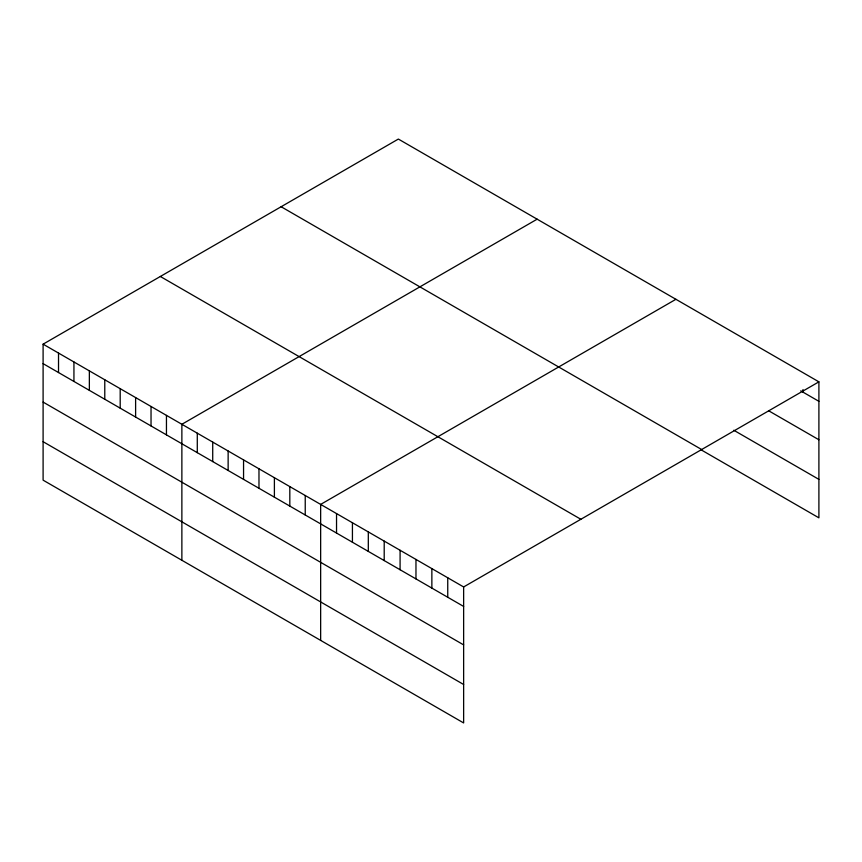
<?xml version="1.0" encoding="UTF-8"?>
<svg xmlns="http://www.w3.org/2000/svg" width="862" height="862" viewBox="0 0 862 862"><rect width="100%" height="100%" fill="white"/><g stroke="black" fill="none" stroke-linecap="round" stroke-linejoin="round"><path stroke-width="1.29" d="M43.1 344.164L463.637 586.957L463.637 722.938L43.1 480.156L43.1 344.164L398.363 139.062L818.9 381.844L818.9 517.836L700.881 449.695M537.145 219.174L181.871 424.287L181.871 560.268M675.916 299.297L320.653 504.41L320.653 640.391M463.637 586.957L818.9 381.844M800.744 390.842L818.9 401.326M768.969 410.948L818.9 439.771M733.788 430.246L818.9 479.38M281.131 206.74L701.657 449.533M160.343 276.486L580.869 519.28M43.1 363.645L463.637 606.439M43.1 402.091L463.637 644.884M43.1 441.7L463.637 684.493M803.018 389.549L803.018 392.145M447.744 577.788L447.744 597.258M431.862 568.618L431.862 588.089M415.969 559.449L415.969 578.919M400.087 550.268L400.087 569.75M384.204 541.099L384.204 560.569M368.311 531.929L368.311 551.4M352.429 522.76L352.429 542.23M336.536 513.58L336.536 533.061M305.234 495.51L305.234 514.98M289.815 486.61L289.815 506.08M274.396 477.71L274.396 497.18M258.977 468.799L258.977 488.269M243.558 459.899L243.558 479.369M228.139 450.998L228.139 470.469M212.72 442.098L212.72 461.569M197.29 433.187L197.29 452.669M166.452 415.387L166.452 434.857M151.033 406.487L151.033 425.957M135.614 397.587L135.614 417.057M120.195 388.676L120.195 408.157M104.776 379.776L104.776 399.246M89.357 370.875L89.357 390.346M73.938 361.975L73.938 381.446M58.519 353.075L58.519 372.546"/></g></svg>
